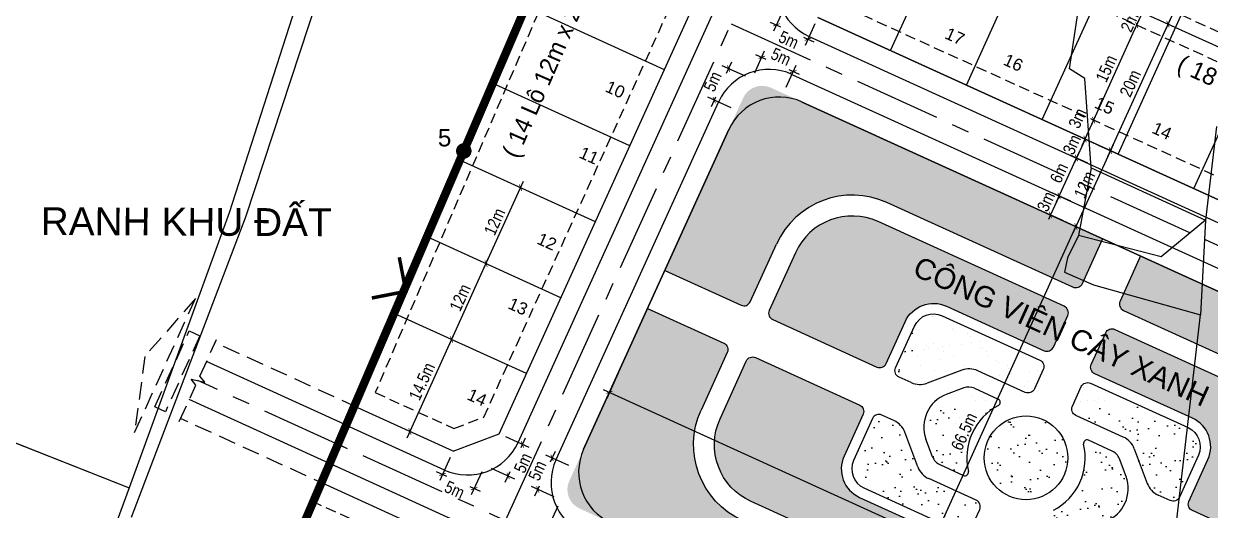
# Model space of a CAD drawing. Extents: x 597165 to 598689, y 1181586 to 1183364.
# Drawn here: x 597400.6 to 597571.5, y 1182979.2 to 1183049.2 of the extents above; entities that cross this region are included whole.
import ezdxf
from ezdxf.enums import TextEntityAlignment as Align

# ---------------------------------------------------------------- set-up
doc = ezdxf.new("R2010")
doc.units = 0
doc.header["$MEASUREMENT"] = 0
for name, pattern in [('CENTER', [2, 1.25, -0.25, 0.25, -0.25]), ('DASHED', [0.75, 0.5, -0.25]), ('LOGIOI', [4, 3, -1])]:
    doc.linetypes.add(name, pattern=pattern)
doc.layers.get('0').update_dxf_attribs({"linetype": 'CONTINUOUS'})
doc.layers.get('DEFPOINTS').update_dxf_attribs({"color": 8, "linetype": 'CONTINUOUS'})
for name, color, linetype in [('CGXD', 3, 'CONTINUOUS'), ('DIM-T', 7, 'CONTINUOUS'), ('DTEXT', 7, 'CONTINUOUS'), ('DTEXT-TENLO', 4, 'CONTINUOUS'), ('HA-CAY-XANH-KO', 3, 'CONTINUOUS'), ('MOCRANH', 7, 'CONTINUOUS'), ('NEN-HT', 8, 'CONTINUOUS'), ('NET-02', 2, 'CONTINUOUS'), ('NET-LENGOAI', 4, 'CONTINUOUS'), ('NET-LETRONG', 5, 'CONTINUOUS'), ('NET-PLO', 2, 'CONTINUOUS'), ('NET-TIM', 2, 'CENTER'), ('RANH_QUY_HOACH', 7, 'LOGIOI'), ('RANHGIAODAT', 150, 'LOGIOI'), ('TEXT-SOLO', 7, 'CONTINUOUS')]:
    doc.layers.add(name, color=color, linetype=linetype)
doc.styles.add('AVO', font='VHELVEN.TTF')
doc.styles.add('VHEL-C-R', font='VHELVCN.TTF')
doc.styles.add('VHEL-R', font='VHELVEN.TTF')
doc.styles.add('VHELVEB', font='VHELVEB.TTF')
doc.styles.add('VTIMES-R', font='VAPTIMN.TTF')
doc.dimstyles.new('TL1000', dxfattribs={"dimscale": 0, "dimtxt": 2, "dimasz": 0.7, "dimexe": 1, "dimexo": 1, "dimgap": 0.5, "dimtad": 1, "dimdec": 1, "dimzin": 12, "dimtxsty": 'VHEL-C-R', "dimblk1": 'ARCHTICK', "dimblk2": 'ARCHTICK', "dimsah": 1, "dimcen": -0.09, "dimdle": 1, "dimclrd": 256, "dimclre": 256, "dimclrt": 256, "dimazin": 3, "dimtfac": 0.005, "dimtdec": 1, "dimtix": 1, "dimtmove": 0, "dimatfit": 3, "dimtolj": 1, "dimtzin": 0})
pattern_1 = [(37.26582263, (0, 0), (-0.11023521, 3.854130278), [0, -3.04, 0, -3.4, 0, -3.25]), (7.26582263, (0, 0), (3.562592942, 5.629778284), [0, -1.64, 0, -2.74, 0, -1.05]), (327.26582263, (-2.46, 0.01), (6.228277961, -0.014137947), [0, -1, 0, -3.6, 0, -4.7]), (317.26582263, (-2.46, 0.01), (6.019377384, 1.73076346), [0, -0.5, 0, -2.36, 0, -2.7])]

# ---------------------------------------------------------------- blocks, each defined once
blk = doc.blocks.new('_ARCHTICK')
at = {"color": 0, "linetype": 'BYBLOCK', "const_width": 0.15}
blk.add_lwpolyline([(-0.5, -0.5), (0.5, 0.5)], dxfattribs=at)
blk = doc.blocks.new('*D1053')
at = {"linetype": 'BYBLOCK'}
for p, q in [((597551.71, 1183019.11), (597557.51, 1183031.85)), ((597563.47, 1183028.05), (597556.18, 1183031.36)), ((597558.5, 1183017.12), (597551.22, 1183020.43))]:
    blk.add_line(p, q, dxfattribs=at)
at = {"layer": 'DEFPOINTS', "color": 0, "linetype": 'BYBLOCK'}
for p in [(597557.09, 1183030.94), (597564.38, 1183027.63), (597559.41, 1183016.71)]:
    blk.add_point(p, dxfattribs=at)
at = {"linetype": 'BYBLOCK', "xscale": 0.7, "yscale": 0.7, "zscale": 0.7}
for p, rotation in [((597557.09, 1183030.94), 65.55248368840645), ((597552.13, 1183020.02), 245.5524836884065)]:
    blk.add_blockref('_ARCHTICK', p, dxfattribs=dict(at, rotation=rotation))
at = {"linetype": 'BYBLOCK', "insert": (597553.36, 1183026.05), "char_height": 1.75, "attachment_point": 5, "rotation": 65.5525, "style": 'VHEL-C-R'}
blk.add_mtext('\\A1;12m', dxfattribs=at)
blk = doc.blocks.new('*D1001')
at = {"linetype": 'BYBLOCK'}
blk.add_line((597553.01, 1183031.7), (597555.08, 1183036.25), dxfattribs=at)
at = {"layer": 'DEFPOINTS', "color": 0, "linetype": 'BYBLOCK'}
for p in [(597554.67, 1183035.34), (597554.67, 1183035.34), (597553.43, 1183032.61)]:
    blk.add_point(p, dxfattribs=at)
at = {"linetype": 'BYBLOCK', "xscale": 0.7, "yscale": 0.7, "zscale": 0.7}
for p, rotation in [((597554.67, 1183035.34), 65.5524836852769), ((597553.43, 1183032.61), 245.5524836852769)]:
    blk.add_blockref('_ARCHTICK', p, dxfattribs=dict(at, rotation=rotation))
at = {"linetype": 'BYBLOCK', "insert": (597552.34, 1183035.6), "char_height": 1.75, "attachment_point": 5, "rotation": 65.5525, "style": 'VHEL-C-R'}
blk.add_mtext('\\A1;3m', dxfattribs=at)
blk = doc.blocks.new('*D1000')
at = {"linetype": 'BYBLOCK'}
blk.add_line((597554.26, 1183034.43), (597561.29, 1183049.91), dxfattribs=at)
at = {"layer": 'DEFPOINTS', "color": 0, "linetype": 'BYBLOCK'}
for p in [(597560.88, 1183049), (597560.88, 1183049), (597554.67, 1183035.34)]:
    blk.add_point(p, dxfattribs=at)
at = {"linetype": 'BYBLOCK', "xscale": 0.7, "yscale": 0.7, "zscale": 0.7}
for p, rotation in [((597560.88, 1183049), 65.55248368527688), ((597554.67, 1183035.34), 245.5524836852769)]:
    blk.add_blockref('_ARCHTICK', p, dxfattribs=dict(at, rotation=rotation))
at = {"linetype": 'BYBLOCK', "insert": (597556.5, 1183042.75), "char_height": 1.75, "attachment_point": 5, "rotation": 65.5525, "style": 'VHEL-C-R'}
blk.add_mtext('\\A1;15m', dxfattribs=at)
blk = doc.blocks.new('*D999')
at = {"linetype": 'BYBLOCK'}
blk.add_line((597560.46, 1183048.09), (597561.7, 1183050.82), dxfattribs=at)
at = {"layer": 'DEFPOINTS', "color": 0, "linetype": 'BYBLOCK'}
for p in [(597561.7, 1183050.82), (597561.7, 1183050.82), (597560.88, 1183049)]:
    blk.add_point(p, dxfattribs=at)
at = {"linetype": 'BYBLOCK', "xscale": 0.7, "yscale": 0.7, "zscale": 0.7}
for p, rotation in [((597561.7, 1183050.82), 65.55248368527688), ((597560.88, 1183049), 245.5524836852769)]:
    blk.add_blockref('_ARCHTICK', p, dxfattribs=dict(at, rotation=rotation))
at = {"linetype": 'BYBLOCK', "insert": (597559.85, 1183049.46), "char_height": 1.75, "attachment_point": 5, "rotation": 65.5525, "style": 'VHEL-C-R'}
blk.add_mtext('\\A1;2m', dxfattribs=at)
blk = doc.blocks.new('*D993')
at = {"linetype": 'BYBLOCK'}
blk.add_line((597461.8, 1183002.86), (597467.6, 1183015.61), dxfattribs=at)
at = {"layer": 'DEFPOINTS', "color": 0, "linetype": 'BYBLOCK'}
for p in [(597467.18, 1183014.7), (597467.18, 1183014.7), (597462.22, 1183003.77)]:
    blk.add_point(p, dxfattribs=at)
at = {"linetype": 'BYBLOCK', "xscale": 0.7, "yscale": 0.7, "zscale": 0.7}
for p, rotation in [((597467.18, 1183014.7), 65.55248368399018), ((597462.22, 1183003.77), 245.5524836839901)]:
    blk.add_blockref('_ARCHTICK', p, dxfattribs=dict(at, rotation=rotation))
at = {"linetype": 'BYBLOCK', "insert": (597463.45, 1183009.81), "char_height": 1.75, "attachment_point": 5, "rotation": 65.5525, "style": 'VHEL-C-R'}
blk.add_mtext('\\A1;12m', dxfattribs=at)
blk = doc.blocks.new('*D992')
at = {"linetype": 'BYBLOCK'}
blk.add_line((597466.77, 1183013.79), (597472.56, 1183026.53), dxfattribs=at)
at = {"layer": 'DEFPOINTS', "color": 0, "linetype": 'BYBLOCK'}
for p in [(597472.15, 1183025.62), (597472.15, 1183025.62), (597467.18, 1183014.7)]:
    blk.add_point(p, dxfattribs=at)
at = {"linetype": 'BYBLOCK', "xscale": 0.7, "yscale": 0.7, "zscale": 0.7}
for p, rotation in [((597472.15, 1183025.62), 65.55248368399015), ((597467.18, 1183014.7), 245.5524836839901)]:
    blk.add_blockref('_ARCHTICK', p, dxfattribs=dict(at, rotation=rotation))
at = {"linetype": 'BYBLOCK', "insert": (597468.41, 1183020.73), "char_height": 1.75, "attachment_point": 5, "rotation": 65.5525, "style": 'VHEL-C-R'}
blk.add_mtext('\\A1;12m', dxfattribs=at)
blk = doc.blocks.new('*D917')
at = {"linetype": 'BYBLOCK'}
for p, q in [((597574.06, 1183068.27), (597564.96, 1183048.24)), ((597571.98, 1183068.11), (597574.56, 1183066.94)), ((597563.71, 1183049.91), (597566.28, 1183048.74))]:
    blk.add_line(p, q, dxfattribs=at)
at = {"layer": 'DEFPOINTS', "color": 0, "linetype": 'BYBLOCK'}
for p in [(597571.07, 1183068.53), (597562.8, 1183050.32), (597565.37, 1183049.15)]:
    blk.add_point(p, dxfattribs=at)
at = {"linetype": 'BYBLOCK', "xscale": 0.7, "yscale": 0.7, "zscale": 0.7}
for p, rotation in [((597573.65, 1183067.36), 65.55248368674988), ((597565.37, 1183049.15), 245.5524836867499)]:
    blk.add_blockref('_ARCHTICK', p, dxfattribs=dict(at, rotation=rotation))
at = {"linetype": 'BYBLOCK', "insert": (597568.24, 1183058.83), "char_height": 1.75, "attachment_point": 5, "rotation": 65.5525, "style": 'VHEL-C-R'}
blk.add_mtext('\\A1;20m', dxfattribs=at)
blk = doc.blocks.new('*D916')
at = {"linetype": 'BYBLOCK'}
for p, q in [((597565.79, 1183050.06), (597556.68, 1183030.03)), ((597563.71, 1183049.91), (597566.28, 1183048.74)), ((597555.43, 1183031.7), (597558, 1183030.53))]:
    blk.add_line(p, q, dxfattribs=at)
at = {"layer": 'DEFPOINTS', "color": 0, "linetype": 'BYBLOCK'}
for p in [(597562.8, 1183050.32), (597554.52, 1183032.11), (597557.09, 1183030.94)]:
    blk.add_point(p, dxfattribs=at)
at = {"linetype": 'BYBLOCK', "xscale": 0.7, "yscale": 0.7, "zscale": 0.7}
for p, rotation in [((597565.37, 1183049.15), 65.55248368674988), ((597557.09, 1183030.94), 245.5524836867499)]:
    blk.add_blockref('_ARCHTICK', p, dxfattribs=dict(at, rotation=rotation))
at = {"linetype": 'BYBLOCK', "insert": (597559.96, 1183040.62), "char_height": 1.75, "attachment_point": 5, "rotation": 65.5525, "style": 'VHEL-C-R'}
blk.add_mtext('\\A1;20m', dxfattribs=at)
blk = doc.blocks.new('*D915')
at = {"linetype": 'BYBLOCK'}
for p, q in [((597555.09, 1183031.85), (597552.52, 1183033.02)), ((597553.43, 1183032.61), (597553.72, 1183033.25)), ((597553.43, 1183032.61), (597552.19, 1183029.88)), ((597553.85, 1183029.12), (597551.28, 1183030.29)), ((597552.19, 1183029.88), (597551.9, 1183029.24))]:
    blk.add_line(p, q, dxfattribs=at)
at = {"layer": 'DEFPOINTS', "color": 0, "linetype": 'BYBLOCK'}
for p in [(597556, 1183031.44), (597552.19, 1183029.88), (597554.76, 1183028.71)]:
    blk.add_point(p, dxfattribs=at)
at = {"linetype": 'BYBLOCK', "xscale": 0.7, "yscale": 0.7, "zscale": 0.7}
for p, rotation in [((597553.43, 1183032.61), 245.5524836865183), ((597552.19, 1183029.88), 65.55248368651831)]:
    blk.add_blockref('_ARCHTICK', p, dxfattribs=dict(at, rotation=rotation))
at = {"linetype": 'BYBLOCK', "insert": (597551.54, 1183031.82), "char_height": 1.75, "attachment_point": 5, "rotation": 65.5525, "style": 'VHEL-C-R'}
blk.add_mtext('\\A1;3m', dxfattribs=at)
blk = doc.blocks.new('*D914')
at = {"linetype": 'BYBLOCK'}
for p, q in [((597552.6, 1183030.79), (597549.29, 1183023.51)), ((597553.85, 1183029.12), (597551.28, 1183030.29)), ((597551.37, 1183023.66), (597548.79, 1183024.83))]:
    blk.add_line(p, q, dxfattribs=at)
at = {"layer": 'DEFPOINTS', "color": 0, "linetype": 'BYBLOCK'}
for p in [(597554.76, 1183028.71), (597549.7, 1183024.42), (597552.28, 1183023.25)]:
    blk.add_point(p, dxfattribs=at)
at = {"linetype": 'BYBLOCK', "xscale": 0.7, "yscale": 0.7, "zscale": 0.7}
for p, rotation in [((597552.19, 1183029.88), 65.5524836865183), ((597549.7, 1183024.42), 245.5524836865183)]:
    blk.add_blockref('_ARCHTICK', p, dxfattribs=dict(at, rotation=rotation))
at = {"linetype": 'BYBLOCK', "insert": (597549.68, 1183027.73), "char_height": 1.75, "attachment_point": 5, "rotation": 65.5525, "style": 'VHEL-C-R'}
blk.add_mtext('\\A1;6m', dxfattribs=at)
blk = doc.blocks.new('*D913')
at = {"linetype": 'BYBLOCK'}
for p, q in [((597551.37, 1183023.66), (597548.79, 1183024.83)), ((597549.7, 1183024.42), (597549.99, 1183025.05)), ((597549.7, 1183024.42), (597548.46, 1183021.69)), ((597550.12, 1183020.93), (597547.55, 1183022.1)), ((597548.46, 1183021.69), (597548.17, 1183021.05))]:
    blk.add_line(p, q, dxfattribs=at)
at = {"layer": 'DEFPOINTS', "color": 0, "linetype": 'BYBLOCK'}
for p in [(597552.28, 1183023.25), (597548.46, 1183021.69), (597551.04, 1183020.52)]:
    blk.add_point(p, dxfattribs=at)
at = {"linetype": 'BYBLOCK', "xscale": 0.7, "yscale": 0.7, "zscale": 0.7}
for p, rotation in [((597549.7, 1183024.42), 245.5524836865183), ((597548.46, 1183021.69), 65.55248368651831)]:
    blk.add_blockref('_ARCHTICK', p, dxfattribs=dict(at, rotation=rotation))
at = {"linetype": 'BYBLOCK', "insert": (597547.81, 1183023.63), "char_height": 1.75, "attachment_point": 5, "rotation": 65.5525, "style": 'VHEL-C-R'}
blk.add_mtext('\\A1;3m', dxfattribs=at)
blk = doc.blocks.new('*D814')
at = {"linetype": 'BYBLOCK'}
blk.add_line((597455.8, 1182989.66), (597462.63, 1183004.68), dxfattribs=at)
at = {"layer": 'DEFPOINTS', "color": 0, "linetype": 'BYBLOCK'}
for p in [(597462.22, 1183003.77), (597462.22, 1183003.77), (597456.21, 1182990.57)]:
    blk.add_point(p, dxfattribs=at)
at = {"linetype": 'BYBLOCK', "xscale": 0.7, "yscale": 0.7, "zscale": 0.7}
for p, rotation in [((597462.22, 1183003.77), 65.55248368348266), ((597456.21, 1182990.57), 245.5524836834826)]:
    blk.add_blockref('_ARCHTICK', p, dxfattribs=dict(at, rotation=rotation))
at = {"linetype": 'BYBLOCK', "insert": (597457.95, 1182997.75), "char_height": 1.75, "attachment_point": 5, "rotation": 65.5525, "style": 'VHEL-C-R'}
blk.add_mtext('\\A1;14.5m', dxfattribs=at)
blk = doc.blocks.new('*D813')
at = {"linetype": 'BYBLOCK'}
for p, q in [((597549.4, 1183021.26), (597553.04, 1183019.61)), ((597524.19, 1182958.57), (597552.13, 1183020.02)), ((597521.88, 1182960.72), (597525.52, 1182959.07))]:
    blk.add_line(p, q, dxfattribs=at)
at = {"layer": 'DEFPOINTS', "color": 0, "linetype": 'BYBLOCK'}
for p in [(597548.49, 1183021.68), (597552.13, 1183020.02), (597520.96, 1182961.14)]:
    blk.add_point(p, dxfattribs=at)
at = {"linetype": 'BYBLOCK', "xscale": 0.7, "yscale": 0.7, "zscale": 0.7}
for p, rotation in [((597552.13, 1183020.02), 65.55248368496433), ((597524.61, 1182959.48), 245.5524836849643)]:
    blk.add_blockref('_ARCHTICK', p, dxfattribs=dict(at, rotation=rotation))
at = {"linetype": 'BYBLOCK', "insert": (597536.01, 1182990.55), "char_height": 1.75, "attachment_point": 5, "rotation": 65.5525, "style": 'VHEL-C-R'}
blk.add_mtext('\\A1;66.5m', dxfattribs=at)
blk = doc.blocks.new('*D659')
at = {"linetype": 'BYBLOCK'}
for p, q in [((597486.2, 1182998.93), (597484.55, 1182995.29)), ((597484.05, 1182996.61), (597592.38, 1182947.37)), ((597592.71, 1182950.51), (597591.06, 1182946.87))]:
    blk.add_line(p, q, dxfattribs=at)
at = {"layer": 'DEFPOINTS', "color": 0, "linetype": 'BYBLOCK'}
for p in [(597486.62, 1182999.84), (597593.13, 1182951.42), (597591.47, 1182947.78)]:
    blk.add_point(p, dxfattribs=at)
at = {"linetype": 'BYBLOCK', "xscale": 0.7, "yscale": 0.7, "zscale": 0.7}
for p, rotation in [((597484.96, 1182996.2), 155.552483684731), ((597591.47, 1182947.78), 335.552483684731)]:
    blk.add_blockref('_ARCHTICK', p, dxfattribs=dict(at, rotation=rotation))
at = {"linetype": 'BYBLOCK', "insert": (597538.79, 1182973.24), "char_height": 1.75, "attachment_point": 5, "rotation": 335.5525, "style": 'VHEL-C-R'}
blk.add_mtext('\\A1;117m', dxfattribs=at)
blk = doc.blocks.new('*D632')
at = {"linetype": 'BYBLOCK'}
for p, q in [((597510, 1183051.25), (597508.58, 1183048.12)), ((597508.08, 1183049.44), (597509.57, 1183048.77)), ((597514.54, 1183049.19), (597513.12, 1183046.06)), ((597514.44, 1183046.55), (597512.96, 1183047.23))]:
    blk.add_line(p, q, dxfattribs=at)
at = {"layer": 'DEFPOINTS', "color": 0, "linetype": 'BYBLOCK'}
for p in [(597510.42, 1183052.16), (597514.96, 1183050.1), (597513.53, 1183046.97)]:
    blk.add_point(p, dxfattribs=at)
at = {"linetype": 'BYBLOCK', "xscale": 0.7, "yscale": 0.7, "zscale": 0.7}
for p, rotation in [((597508.99, 1183049.03), 155.5524836830382), ((597513.53, 1183046.97), 335.5524836830382)]:
    blk.add_blockref('_ARCHTICK', p, dxfattribs=dict(at, rotation=rotation))
at = {"linetype": 'BYBLOCK', "insert": (597510.76, 1183046.89), "char_height": 1.75, "attachment_point": 5, "rotation": 335.5525, "style": 'VHEL-C-R'}
blk.add_mtext('\\A1;5m', dxfattribs=at)
blk = doc.blocks.new('*D627')
at = {"linetype": 'BYBLOCK'}
for p, q in [((597502.52, 1183043.66), (597501.78, 1183042.04)), ((597504.52, 1183041.65), (597501.19, 1183043.16)), ((597502.46, 1183037.11), (597499.13, 1183038.62)), ((597499.63, 1183037.3), (597500.25, 1183038.66))]:
    blk.add_line(p, q, dxfattribs=at)
at = {"layer": 'DEFPOINTS', "color": 0, "linetype": 'BYBLOCK'}
for p in [(597502.1, 1183042.75), (597505.43, 1183041.23), (597503.37, 1183036.69)]:
    blk.add_point(p, dxfattribs=at)
at = {"linetype": 'BYBLOCK', "xscale": 0.7, "yscale": 0.7, "zscale": 0.7}
for p, rotation in [((597502.1, 1183042.75), 65.55248368371718), ((597500.04, 1183038.21), 245.5524836837172)]:
    blk.add_blockref('_ARCHTICK', p, dxfattribs=dict(at, rotation=rotation))
at = {"linetype": 'BYBLOCK', "insert": (597499.81, 1183040.89), "char_height": 1.75, "attachment_point": 5, "rotation": 65.5525, "style": 'VHEL-C-R'}
blk.add_mtext('\\A1;5m', dxfattribs=at)
blk = doc.blocks.new('*D626')
at = {"linetype": 'BYBLOCK'}
for p, q in [((597505.87, 1183042.15), (597507.29, 1183045.28)), ((597505.97, 1183044.79), (597507.45, 1183044.11)), ((597510.41, 1183040.09), (597511.83, 1183043.22)), ((597512.33, 1183041.9), (597510.84, 1183042.57))]:
    blk.add_line(p, q, dxfattribs=at)
at = {"layer": 'DEFPOINTS', "color": 0, "linetype": 'BYBLOCK'}
for p in [(597511.42, 1183042.31), (597505.45, 1183041.24), (597509.99, 1183039.18)]:
    blk.add_point(p, dxfattribs=at)
at = {"linetype": 'BYBLOCK', "xscale": 0.7, "yscale": 0.7, "zscale": 0.7}
for p, rotation in [((597506.88, 1183044.37), 155.5524836830382), ((597511.42, 1183042.31), 335.5524836830382)]:
    blk.add_blockref('_ARCHTICK', p, dxfattribs=dict(at, rotation=rotation))
at = {"linetype": 'BYBLOCK', "insert": (597509.65, 1183044.45), "char_height": 1.75, "attachment_point": 5, "rotation": 335.5525, "style": 'VHEL-C-R'}
blk.add_mtext('\\A1;5m', dxfattribs=at)
blk = doc.blocks.new('*D623')
at = {"linetype": 'BYBLOCK'}
for p, q in [((597479.08, 1182985.67), (597475.78, 1182987.17)), ((597477.11, 1182987.67), (597476.41, 1182986.13)), ((597477.01, 1182981.14), (597473.72, 1182982.63)), ((597474.22, 1182981.31), (597474.86, 1182982.74))]:
    blk.add_line(p, q, dxfattribs=at)
at = {"layer": 'DEFPOINTS', "color": 0, "linetype": 'BYBLOCK'}
for p in [(597479.99, 1182985.26), (597474.63, 1182982.22), (597477.92, 1182980.72)]:
    blk.add_point(p, dxfattribs=at)
at = {"linetype": 'BYBLOCK', "xscale": 0.7, "yscale": 0.7, "zscale": 0.7}
for p, rotation in [((597476.69, 1182986.76), 65.55248368371718), ((597474.63, 1182982.22), 245.5524836837172)]:
    blk.add_blockref('_ARCHTICK', p, dxfattribs=dict(at, rotation=rotation))
at = {"linetype": 'BYBLOCK', "insert": (597474.57, 1182984.92), "char_height": 1.75, "attachment_point": 5, "rotation": 65.5525, "style": 'VHEL-C-R'}
blk.add_mtext('\\A1;5m', dxfattribs=at)
blk = doc.blocks.new('*D622')
at = {"linetype": 'BYBLOCK'}
for p, q in [((597477.52, 1182979.79), (597476, 1182976.46)), ((597475.51, 1182977.78), (597476.99, 1182977.11)), ((597482.06, 1182977.73), (597480.54, 1182974.4)), ((597481.87, 1182974.89), (597480.38, 1182975.57))]:
    blk.add_line(p, q, dxfattribs=at)
at = {"layer": 'DEFPOINTS', "color": 0, "linetype": 'BYBLOCK'}
for p in [(597477.93, 1182980.7), (597482.47, 1182978.64), (597480.96, 1182975.31)]:
    blk.add_point(p, dxfattribs=at)
at = {"linetype": 'BYBLOCK', "xscale": 0.7, "yscale": 0.7, "zscale": 0.7}
for p, rotation in [((597476.42, 1182977.37), 155.552483686581), ((597480.96, 1182975.31), 335.552483686581)]:
    blk.add_blockref('_ARCHTICK', p, dxfattribs=dict(at, rotation=rotation))
at = {"linetype": 'BYBLOCK', "insert": (597478.15, 1182975.16), "char_height": 1.75, "attachment_point": 5, "rotation": 335.5525, "style": 'VHEL-C-R'}
blk.add_mtext('\\A1;5m', dxfattribs=at)
blk = doc.blocks.new('*D619')
at = {"linetype": 'BYBLOCK'}
for p, q in [((597469.97, 1182989.81), (597473.33, 1182988.29)), ((597472.83, 1182989.61), (597472.2, 1182988.21)), ((597467.91, 1182985.27), (597471.27, 1182983.75)), ((597469.94, 1182983.25), (597470.65, 1182984.82))]:
    blk.add_line(p, q, dxfattribs=at)
at = {"layer": 'DEFPOINTS', "color": 0, "linetype": 'BYBLOCK'}
for p in [(597469.06, 1182990.23), (597467, 1182985.69), (597470.36, 1182984.16)]:
    blk.add_point(p, dxfattribs=at)
at = {"linetype": 'BYBLOCK', "xscale": 0.7, "yscale": 0.7, "zscale": 0.7}
for p, rotation in [((597472.42, 1182988.7), 65.55248368615348), ((597470.36, 1182984.16), 245.5524836861535)]:
    blk.add_blockref('_ARCHTICK', p, dxfattribs=dict(at, rotation=rotation))
at = {"linetype": 'BYBLOCK', "insert": (597472.49, 1182986.03), "char_height": 1.75, "attachment_point": 5, "rotation": 65.5525, "style": 'VHEL-C-R'}
blk.add_mtext('\\A1;5m', dxfattribs=at)
blk = doc.blocks.new('*D618')
at = {"linetype": 'BYBLOCK'}
for p, q in [((597462.03, 1182986.83), (597460.51, 1182983.48)), ((597460.01, 1182984.81), (597461.49, 1182984.13)), ((597466.57, 1182984.77), (597465.05, 1182981.42)), ((597466.37, 1182981.92), (597464.89, 1182982.59))]:
    blk.add_line(p, q, dxfattribs=at)
at = {"layer": 'DEFPOINTS', "color": 0, "linetype": 'BYBLOCK'}
for p in [(597462.44, 1182987.74), (597466.98, 1182985.68), (597460.92, 1182984.39)]:
    blk.add_point(p, dxfattribs=at)
at = {"linetype": 'BYBLOCK', "xscale": 0.7, "yscale": 0.7, "zscale": 0.7}
for p, rotation in [((597460.92, 1182984.39), 155.5524836830382), ((597465.46, 1182982.33), 335.5524836830382)]:
    blk.add_blockref('_ARCHTICK', p, dxfattribs=dict(at, rotation=rotation))
at = {"linetype": 'BYBLOCK', "insert": (597462.65, 1182982.17), "char_height": 1.75, "attachment_point": 5, "rotation": 335.5525, "style": 'VHEL-C-R'}
blk.add_mtext('\\A1;5m', dxfattribs=at)

msp = doc.modelspace()

# ---------------------------------------------------------------- hatches: boundary and pattern name
at = {"layer": 'HA-CAY-XANH-KO'}
h = msp.add_hatch(dxfattribs=at)
h.set_pattern_fill('AR-SAND', color=256, scale=2, angle=359.765823, style=0)
h.set_pattern_definition(pattern_1)
h.paths.add_polyline_path([(597524.8883, 1183023.4689), (597551.6873, 1183011.2856, 0.41421356), (597553.0115, 1183011.782), (597555.9638, 1183018.276), (597508.1709, 1183040.0036, 0.41421356), (597504.1983, 1183038.5141), (597492.9206, 1183013.7073), (597503.9008, 1183008.7156, 0.41421356), (597505.225, 1183009.212), (597508.9979, 1183017.5112, -0.41421356)], flags=17)
h.paths.add_polyline_path([(597498.1412, 1182993.6302), (597501.9141, 1183001.9293, 0.41421356), (597501.4176, 1183003.2535), (597490.4375, 1183008.2453), (597479.1598, 1182983.4385, 0.41421356), (597480.6493, 1182979.4659), (597528.4422, 1182957.7383), (597531.3944, 1182964.2322, 0.41421356), (597530.8979, 1182965.5564), (597504.0989, 1182977.7398, -0.41421356)], flags=17)
h.paths.add_polyline_path([(597500.8722, 1182992.3886, 0.41421356), (597505.3405, 1182980.4708), (597532.1395, 1182968.2874, 0.41421356), (597533.4637, 1182968.7839), (597535.5374, 1182973.3453, 0.41421356), (597535.0409, 1182974.6695), (597520.977, 1182981.0633, -0.41421356), (597518.7428, 1182987.0222), (597521.4767, 1182993.0358, 0.41421356), (597520.9802, 1182994.36), (597505.9693, 1183001.1842, 0.41421356), (597504.6451, 1183000.6877)], flags=17)
h.paths.add_polyline_path([(597523.4634, 1182999.822, 0.41421356), (597524.7876, 1183000.3185), (597527.5215, 1183006.332, -0.41421356), (597533.4804, 1183008.5662), (597547.5443, 1183002.1724, 0.41421356), (597548.8685, 1183002.6689), (597550.9422, 1183007.2303, 0.41421356), (597550.4458, 1183008.5545), (597523.6468, 1183020.7379, 0.41421356), (597511.729, 1183016.2696), (597507.956, 1183007.9705, 0.41421356), (597508.4525, 1183006.6463)], flags=17)
h.paths.add_polyline_path([(597561.4259, 1183015.7928), (597558.4736, 1183009.2989, 0.41421356), (597558.9701, 1183007.9747), (597585.7691, 1182995.7913, -0.41421356), (597591.7269, 1182979.9009), (597587.9539, 1182971.6018, 0.41421356), (597588.4504, 1182970.2776), (597599.4305, 1182965.2858), (597610.7082, 1182990.0926, 0.41421356), (597609.2187, 1182994.0652)], flags=17)
h.paths.add_polyline_path([(597584.5275, 1182993.0603), (597557.7285, 1183005.2437, 0.41421356), (597556.4043, 1183004.7472), (597554.3306, 1183000.1858, 0.41421356), (597554.8271, 1182998.8616), (597568.891, 1182992.4678, -0.41421356), (597571.1252, 1182986.5089), (597568.3913, 1182980.4953, 0.41421356), (597568.8878, 1182979.1711), (597583.8987, 1182972.3469, 0.41421356), (597585.2229, 1182972.8434), (597588.9958, 1182981.1425, 0.41421356)], flags=17)
h.paths.add_polyline_path([(597581.912, 1182965.5606, 0.41421356), (597581.4155, 1182966.8848), (597566.4046, 1182973.7091, 0.41421356), (597565.0804, 1182973.2126), (597562.3466, 1182967.199, -0.41421356), (597556.3877, 1182964.9649), (597542.3237, 1182971.3586, 0.41421356), (597540.9995, 1182970.8622), (597538.9258, 1182966.3008, 0.41421356), (597539.4222, 1182964.9766), (597566.2213, 1182952.7932, 0.41421356), (597578.1391, 1182957.2615)], flags=17)
h.paths.add_polyline_path([(597564.9797, 1182950.0622), (597538.1807, 1182962.2455, 0.41421356), (597536.8565, 1182961.7491), (597533.9042, 1182955.2551), (597581.6971, 1182933.5275, 0.41421356), (597585.6697, 1182935.017), (597596.9474, 1182959.8237), (597585.9672, 1182964.8155, 0.41421356), (597584.643, 1182964.3191), (597580.8701, 1182956.0199, -0.41421356)])
h = msp.add_hatch(dxfattribs=at)
h.set_pattern_fill('AR-SAND', color=256, scale=2, angle=359.765823, style=0)
h.set_pattern_definition(pattern_1)
h.paths.add_polyline_path([(597526.1531, 1182999.6977, 0.41421356), (597526.6496, 1182998.3735), (597528.3991, 1182997.5781, 0.10707887), (597529.6407, 1182997.3091, 0.0899183), (597530.6939, 1182997.5001), (597535.6819, 1182999.3702, -0.19891237), (597537.9766, 1182999.2922), (597544.8204, 1182996.1808, 0.41421356), (597546.1446, 1182996.6773), (597547.42, 1182999.4827, 0.41421356), (597546.9235, 1183000.8069), (597532.8596, 1183007.2007, 0.41421356), (597528.887, 1183005.7113)])
h.paths.add_polyline_path([(597560.5144, 1182988.0808), (597562.3846, 1182983.0928, 0.19891237), (597563.952, 1182981.415), (597565.7016, 1182980.6196, 0.41421356), (597567.0258, 1182981.1161), (597569.7597, 1182987.1297, 0.41421356), (597568.2703, 1182991.1023), (597554.2063, 1182997.4961, 0.41421356), (597552.8821, 1182996.9996), (597551.6067, 1182994.1942, 0.41421356), (597552.1032, 1182992.87), (597558.947, 1182989.7586, -0.19891237)])
h.paths.add_polyline_path([(597563.7149, 1182973.8334, 0.41421356), (597563.2184, 1182975.1576), (597561.4689, 1182975.953, 0.10707903), (597560.2273, 1182976.222, 0.08991814), (597559.1741, 1182976.031), (597554.1862, 1182974.1609, -0.19891237), (597551.8914, 1182974.2389), (597545.0476, 1182977.3502, 0.41421356), (597543.7234, 1182976.8538), (597542.448, 1182974.0484, 0.41421356), (597542.9445, 1182972.7242), (597557.0084, 1182966.3304, 0.41421356), (597560.981, 1182967.8198)])
h.paths.add_polyline_path([(597535.6617, 1182976.035, 0.41421356), (597536.9859, 1182976.5315), (597538.2613, 1182979.3369, 0.41421356), (597537.7648, 1182980.6611), (597530.921, 1182983.7725, -0.19891237), (597529.3536, 1182985.4503), (597527.4834, 1182990.4382, 0.19891237), (597525.916, 1182992.1161), (597524.1664, 1182992.9115, 0.41421356), (597522.8422, 1182992.415), (597520.1083, 1182986.4014, 0.41421356), (597521.5978, 1182982.4288)])
h.paths.add_polyline_path([(597550.9581, 1182986.7655, 1), (597538.9099, 1182986.7655, 1)])
h = msp.add_hatch(dxfattribs=at)
h.set_pattern_fill('AR-SAND', color=256, scale=2, angle=359.765823, style=0)
h.set_pattern_definition(pattern_1)
h.paths.add_polyline_path([(597540.9575, 1182994.3053), (597540.9312, 1182995.2028), (597537.5076, 1182996.7592), (597535.303, 1182996.5582), (597533.3736, 1182995.834), (597531.7153, 1182994.7573), (597530.4108, 1182992.576), (597530.5123, 1182989.4817), (597531.3009, 1182987.3775), (597532.0587, 1182986.0837), (597532.5213, 1182985.7912), (597535.9449, 1182984.2347), (597536.6384, 1182984.8049), (597536.4213, 1182986.3245), (597536.5792, 1182988.4559), (597537.3131, 1182990.5844), (597538.6988, 1182992.5778), (597540.0486, 1182993.7508)])
h = msp.add_hatch(dxfattribs=at)
h.set_pattern_fill('AR-SAND', color=256, scale=2, angle=359.765823, style=0)
h.set_pattern_definition(pattern_1)
h.paths.add_polyline_path([(597553.2296, 1182988.7262), (597553.9231, 1182989.2964), (597557.3467, 1182987.7399), (597558.6447, 1182985.9467), (597559.3674, 1182984.0167), (597559.6464, 1182982.0592), (597558.8603, 1182979.6422), (597556.4621, 1182977.6844), (597554.3581, 1182976.8953), (597552.885, 1182976.6157), (597552.3604, 1182976.7719), (597548.9368, 1182978.3283), (597548.9105, 1182979.2258), (597550.1983, 1182980.0612), (597551.7005, 1182981.5814), (597552.8218, 1182983.5338), (597553.4129, 1182985.8885), (597553.4093, 1182987.6768)])

# ---------------------------------------------------------------- linework, layer by layer
at = {"layer": 'CGXD', "linetype": 'DASHED', "ltscale": 3}
for points in [[(597532.2426, 1183136.4456), (597530.6327, 1183140.7395), (597516.611, 1183147.114), (597495.9975, 1183100.3412), (597451.2167, 1182996.142), (597462.5528, 1182990.9884), (597466.8467, 1182992.5983)], [(597531.4019, 1183083.2683), (597527.108, 1183081.6584), (597522.2421, 1183070.9552), (597623.29, 1183025.0168), (597628.1559, 1183035.72), (597626.546, 1183040.0139)], [(597520.5867, 1183067.3138), (597515.7208, 1183056.6106), (597517.3307, 1183052.3167), (597612.4747, 1183009.0623), (597616.7686, 1183010.6722), (597621.6345, 1183021.3754)], [(597442.2869, 1182980.4289), (597436.8368, 1182966.4293), (597601.1432, 1182891.7322), (597607.3511, 1182905.3873)]]:
    msp.add_lwpolyline(points, close=True, dxfattribs=at)
at = {"layer": 'DTEXT'}
for points in [[(597402.2626, 1183017.4473, 0, 0, 0), (597445.7543, 1183017.3711, 0, 0, 0), (597455.6371, 1183010.703, 0.5, 0.5, 0), (597450.7288, 1183009.7497, 0, 0, 0)], [(597445.7543, 1183017.3711, 0, 0, 0), (597455.6371, 1183010.703, 0.5, 0.5, 0), (597454.6838, 1183015.6113, 0, 0, 0)]]:
    msp.add_lwpolyline(points, format="xyseb", dxfattribs=at)
at = {"layer": 'MOCRANH'}
msp.add_lwpolyline([(598297.3967, 1182239.54), (598213.8261, 1182511.342), (598335.1729, 1182835.3919), (598344.6661, 1182860.743), (597547.8605, 1183222.9796), (597536.9709, 1183198.2708), (597494.1637, 1183101.1393), (597439.7212, 1182974.4588), (597407.6696, 1182885.2338), (597394.7271, 1182848.3776), (597374.3757, 1182758.7003), (597340.8217, 1182551.4599), (597340.2111, 1182461.6352), (597341.3721, 1182437.3595)], dxfattribs=at)
msp.add_lwpolyline([(598297.3967, 1182239.54), (598213.8261, 1182511.342), (598335.1729, 1182835.3919), (598344.6661, 1182860.743), (597547.8605, 1183222.9796), (597536.9709, 1183198.2708), (597494.1637, 1183101.1393), (597439.7212, 1182974.4588), (597407.6696, 1182885.2338), (597394.7271, 1182848.3776), (597374.3757, 1182758.7003), (597340.8217, 1182551.4599), (597340.2111, 1182461.6352), (597341.3721, 1182437.3595)], dxfattribs=at)
for points, const_width in [([(597463.4169, 1183030.8951, 1), (597464.5339, 1183030.8951, 1)], 1.1169), ([(597463.6962, 1183030.8951, 1), (597464.2546, 1183030.8951, 1)], 0.5585)]:
    msp.add_lwpolyline(points, format="xyb", close=True, dxfattribs=dict(at, const_width=const_width))
at = {"layer": 'NEN-HT', "linetype": 'CONTINUOUS'}
for p, q in [((597551.22, 1183042.73), (597553.75, 1183060.14)), ((597441.01, 1183055.53), (597430.2, 1183022.01)), ((597443.02, 1183053.19), (597432.54, 1183021.36)), ((597553.41, 1183041.32), (597551.22, 1183042.73)), ((597554.3, 1183028.48), (597553.41, 1183041.32)), ((597572.36, 1183034.44), (597570.78, 1183020.94)), ((597554.3, 1183028.48), (597552.5, 1183018.72)), ((597554.3, 1183028.48), (597570.78, 1183020.94)), ((597430.2, 1183022.01), (597415.77, 1182982.46)), ((597432.54, 1183021.36), (597416.06, 1182978.2)), ((597570.78, 1183020.94), (597564.4, 1183015.69)), ((597570.78, 1183020.94), (597570.08, 1183007.35)), ((597552.5, 1183018.72), (597550.9, 1183015.53)), ((597564.4, 1183015.69), (597552.5, 1183018.72)), ((597550.9, 1183015.53), (597550.46, 1183013.48)), ((597550.46, 1183013.48), (597554.64, 1183011.66)), ((597554.64, 1183011.66), (597570.08, 1183007.35)), ((597563.42, 1182950.39), (597570.08, 1183007.35)), ((597393.42, 1182991.25), (597415.77, 1182982.46)), ((597415.77, 1182982.46), (597405.23, 1182953.53))]:
    msp.add_line(p, q, dxfattribs=at)
msp.add_lwpolyline([(597370.39, 1182994.42), (597393.42, 1182991.25), (597415.77, 1182982.46)], dxfattribs=at)
at = {"layer": 'NET-02'}
for p, q in [((597535.6819, 1182999.3702), (597530.6939, 1182997.5001)), ((597535.9777, 1182996.8112), (597533.458, 1182995.8665)), ((597537.5076, 1182996.7592), (597540.9312, 1182995.2028)), ((597529.3536, 1182985.4503), (597527.4834, 1182990.4382)), ((597531.4763, 1182986.9097), (597530.5316, 1182989.4294)), ((597560.5144, 1182988.0808), (597562.3846, 1182983.0928)), ((597532.5213, 1182985.7912), (597535.9449, 1182984.2347))]:
    msp.add_line(p, q, dxfattribs=at)
for points in [[(597555.9638, 1183018.276), (597553.0115, 1183011.782, -0.41421356), (597551.6873, 1183011.2856), (597524.8883, 1183023.4689, 0.41421356), (597508.9979, 1183017.5112)], [(597492.9206, 1183013.7073), (597503.9008, 1183008.7156, 0.41421356), (597505.225, 1183009.212), (597508.9979, 1183017.5112)], [(597561.4259, 1183015.7928), (597558.4736, 1183009.2989, 0.41421356), (597558.9701, 1183007.9747), (597585.7691, 1182995.7913, -0.41421356), (597591.7269, 1182979.9009)], [(597490.4375, 1183008.2453), (597501.4176, 1183003.2535, -0.41421356), (597501.9141, 1183001.9293), (597498.1412, 1182993.6302)], [(597528.3991, 1182997.5781), (597526.6496, 1182998.3735, -0.41421356), (597526.1531, 1182999.6977), (597528.887, 1183005.7113, -0.41421356), (597532.8596, 1183007.2007), (597546.9235, 1183000.8069, -0.41421356), (597547.42, 1182999.4827), (597546.1446, 1182996.6773, -0.41421356), (597544.8204, 1182996.1808), (597537.9766, 1182999.2922)], [(597558.947, 1182989.7586), (597552.1032, 1182992.87, -0.41421356), (597551.6067, 1182994.1942), (597552.8821, 1182996.9996, -0.41421356), (597554.2063, 1182997.4961), (597568.2703, 1182991.1023, -0.41421356), (597569.7597, 1182987.1297), (597567.0258, 1182981.1161, -0.41421356), (597565.7016, 1182980.6196), (597563.952, 1182981.415)], [(597528.4422, 1182957.7383), (597531.3944, 1182964.2322, 0.41421356), (597530.8979, 1182965.5564), (597504.0989, 1182977.7398, -0.41421356), (597498.1412, 1182993.6302)], [(597525.916, 1182992.1161), (597524.1664, 1182992.9115, 0.41421356), (597522.8422, 1182992.415), (597520.1083, 1182986.4014, 0.41421356), (597521.5978, 1182982.4288), (597535.6617, 1182976.035, 0.41421356), (597536.9859, 1182976.5315), (597538.2613, 1182979.3369, 0.41421356), (597537.7648, 1182980.6611), (597530.921, 1182983.7725)], [(597552.3604, 1182976.7719, 0.19891237), (597553.8903, 1182976.7199), (597556.41, 1182977.6646, 0.41421356), (597559.3364, 1182984.1017), (597558.3917, 1182986.6214, 0.19891237), (597557.3467, 1182987.7399), (597553.9231, 1182989.2964, 0.62332443), (597553.2296, 1182988.7262)], [(597552.6939, 1182983.2378, 0.16619983), (597553.2296, 1182988.7262, 0.16619983)]]:
    msp.add_lwpolyline(points, format="xyb", dxfattribs=at)
for points in [[(597511.729, 1183016.2696), (597507.956, 1183007.9705, 0.41421356), (597508.4525, 1183006.6463), (597523.4634, 1182999.822, 0.41421356), (597524.7876, 1183000.3185), (597527.5215, 1183006.332, -0.41421356), (597533.4804, 1183008.5662), (597547.5443, 1183002.1724, 0.41421356), (597548.8685, 1183002.6689), (597550.9422, 1183007.2303, 0.41421356), (597550.4458, 1183008.5545), (597523.6468, 1183020.7379, 0.41421356)], [(597588.9958, 1182981.1425), (597585.2229, 1182972.8434, -0.41421356), (597583.8987, 1182972.3469), (597568.8878, 1182979.1711, -0.41421356), (597568.3913, 1182980.4953), (597571.1252, 1182986.5089, 0.41421356), (597568.891, 1182992.4678), (597554.8271, 1182998.8616, -0.41421356), (597554.3306, 1183000.1858), (597556.4043, 1183004.7472, -0.41421356), (597557.7285, 1183005.2437), (597584.5275, 1182993.0603, -0.41421356)], [(597500.8722, 1182992.3886), (597504.6451, 1183000.6877, -0.41421356), (597505.9693, 1183001.1842), (597520.9802, 1182994.36, -0.41421356), (597521.4767, 1182993.0358), (597518.7428, 1182987.0222, 0.41421356), (597520.977, 1182981.0633), (597535.0409, 1182974.6695, -0.41421356), (597535.5374, 1182973.3453), (597533.4637, 1182968.7839, -0.41421356), (597532.1395, 1182968.2874), (597505.3405, 1182980.4708, -0.41421356)]]:
    msp.add_lwpolyline(points, format="xyb", close=True, dxfattribs=at)
msp.add_circle((597544.934, 1182986.7655), 6.0241, dxfattribs=at)
msp.add_circle((597544.934, 1182986.7655), 6.0241, dxfattribs=at)
for centre, radius, start, end in [((597536.735, 1182996.5612), 3, 65.552484, 110.552484), ((597529.6407, 1183000.3091), 3, 245.552484, 290.552484), ((597535.2134, 1182991.1847), 5, 110.552484, 200.552484), ((597536.6799, 1182994.9385), 2, 65.552484, 110.552484), ((597544.934, 1182986.7655), 8.5241, 117.807303, 155.552484), ((597540.7242, 1182994.7476), 0.5, 297.807303, 65.552484), ((597524.6744, 1182989.385), 3, 20.552484, 65.552484), ((597544.934, 1182986.7655), 8.5241, 155.552484, 193.297664), ((597557.7054, 1182987.0276), 3, 20.552484, 65.552484), ((597533.349, 1182987.6118), 2, 200.552484, 245.552484), ((597532.1626, 1182986.5035), 3, 200.552484, 245.552484), ((597536.1518, 1182984.6899), 0.5, 245.552484, 13.297664), ((597544.934, 1182986.7655), 8.5241, 297.807303, 335.552484), ((597565.1936, 1182984.146), 3, 200.552484, 245.552484)]:
    msp.add_arc(centre, radius, start, end, dxfattribs=at)
at = {"layer": 'NET-LENGOAI', "ltscale": 20}
for p, q in [((597471.7945, 1182988.9839), (597538.2189, 1183135.0936)), ((597513.7163, 1183047.3689), (597611.1228, 1183003.086)), ((597511.2332, 1183041.9069), (597608.6396, 1182997.6239)), ((597477.2565, 1182986.5008), (597500.6396, 1183037.935)), ((597447.2548, 1182991.3523), (597426.9219, 1183000.596)), ((597445.7119, 1182985.4628), (597424.4388, 1182995.134)), ((597461.2009, 1182985.0121), (597447.6051, 1182991.193)), ((597623.9446, 1182904.4345), (597445.3195, 1182985.6412))]:
    msp.add_line(p, q, dxfattribs=at)
for centre, start, end in [((597517.0272, 1183054.6517), 155.552484, 245.552484), ((597507.9223, 1183034.6242), 65.552484, 155.552484), ((597464.5117, 1182992.2948), 245.552484, 335.552484), ((597484.5392, 1182983.1899), 155.552484, 245.552484)]:
    msp.add_arc(centre, 8, start, end, dxfattribs=at)
at = {"layer": 'NET-LETRONG'}
for p, q in [((597469.0634, 1182990.2255), (597535.4879, 1183136.3352)), ((597514.9579, 1183050.0999), (597612.3644, 1183005.817)), ((597612.3644, 1183005.817), (597514.9579, 1183050.0999)), ((597512.7226, 1183037.9343), (597607.3981, 1182994.8929)), ((597607.3981, 1182994.8929), (597512.7226, 1183037.9343)), ((597481.2291, 1182987.9902), (597502.129, 1183033.9624)), ((597502.129, 1183033.9624), (597481.2291, 1182987.9902)), ((597462.4424, 1182987.7431), (597469.0634, 1182990.2255))]:
    msp.add_line(p, q, dxfattribs=at)
at = {"layer": 'NET-LETRONG', "linetype": 'DASHED', "ltscale": 5}
for p, q in [((597416.5714, 1182990.4085), (597425.3231, 1183009.6591)), ((597425.3231, 1183009.6591), (597418.0543, 1183001.349)), ((597419.4795, 1182994.0931), (597424.4458, 1183005.0172)), ((597425.9787, 1183004.3203), (597421.0124, 1182993.3962)), ((597424.4458, 1183005.0172), (597425.9787, 1183004.3203)), ((597425.9718, 1182998.5061), (597428.3621, 1183003.764)), ((597448.7314, 1182993.9764), (597428.1635, 1183003.327)), ((597418.0543, 1183001.349), (597416.5714, 1182990.4085)), ((597422.9985, 1182991.966), (597425.3889, 1182997.2239)), ((597425.3889, 1182997.2239), (597424.6937, 1182998.0826)), ((597424.6937, 1182998.0826), (597426.667, 1182997.6474)), ((597426.667, 1182997.6474), (597425.9718, 1182998.5061)), ((597421.0124, 1182993.3962), (597419.4795, 1182994.0931)), ((597444.7054, 1182982.6249), (597423.1972, 1182992.4029))]:
    msp.add_line(p, q, dxfattribs=at)
at = {"layer": 'NET-LETRONG', "ltscale": 20}
for p, q in [((597462.4424, 1182987.7431), (597448.7314, 1182993.9764)), ((597622.2478, 1182901.9104), (597444.1602, 1182982.8727))]:
    msp.add_line(p, q, dxfattribs=at)
at = {"layer": 'NET-LETRONG'}
for centre, start, end in [((597509.4117, 1183030.6516), 65.552484, 155.552484), ((597488.5118, 1182984.6793), 155.552484, 245.552484)]:
    msp.add_arc(centre, 8, start, end, dxfattribs=at)
at = {"layer": 'NET-PLO'}
for p, q in [((597525.4268, 1183045.3406), (597541.9812, 1183081.7542)), ((597536.3509, 1183040.3742), (597552.9053, 1183076.7879)), ((597547.275, 1183035.4079), (597563.8294, 1183071.8216)), ((597518.6834, 1183070.3761), (597625.1933, 1183021.9545)), ((597558.1991, 1183030.4416), (597574.7535, 1183066.8553)), ((597569.1232, 1183025.4753), (597585.6776, 1183061.8889)), ((597492.8604, 1183042.5701), (597472.5565, 1183051.8007)), ((597487.8941, 1183031.646), (597467.9852, 1183040.697)), ((597482.9277, 1183020.7219), (597463.414, 1183029.5933)), ((597477.9614, 1183009.7978), (597458.6765, 1183018.5652)), ((597472.9951, 1182998.8738), (597453.9373, 1183007.5378))]:
    msp.add_line(p, q, dxfattribs=at)
at = {"layer": 'NET-TIM', "ltscale": 10}
for p, q in [((597469.973, 1182977.7286), (597545.5024, 1183143.8658)), ((597502.461, 1183049.1904), (597619.895, 1182995.8025)), ((597446.7184, 1182988.3006), (597425.6803, 1182997.865)), ((597642.9378, 1182899.0953), (597446.4623, 1182988.4171))]:
    msp.add_line(p, q, dxfattribs=at)
at = {"layer": 'RANH_QUY_HOACH', "color": 1, "linetype": 'DASHED', "ltscale": 20, "const_width": 1.2, "flags": 128}
msp.add_lwpolyline([(598213.8261, 1182511.342), (598335.1729, 1182835.3919), (598344.6661, 1182860.743), (597547.8605, 1183222.9796), (597536.9709, 1183198.2708), (597494.1637, 1183101.1393), (597439.7212, 1182974.4588), (597407.6696, 1182885.2338), (597394.7271, 1182848.3776), (597374.3757, 1182758.7003), (597340.8217, 1182551.4599), (597340.2111, 1182461.6352), (597341.3721, 1182437.3595), (597345.3594, 1182366.2568), (597347.4489, 1182325.7368), (597346.6708, 1182267.2097), (597396.7196, 1181936.6184), (597442.3642, 1181957.8696), (597465.633, 1181971.3486), (597501.0995, 1181986.0417), (597656.5869, 1182038.5657), (597738.2962, 1182063.5406), (597807.4868, 1182085.32), (597867.7896, 1182104.3029), (597882.6286, 1182108.9741), (597915.464, 1182119.3104), (597990.1043, 1182142.8066), (598023.5178, 1182153.3249), (598090.3046, 1182174.3489), (598179.3376, 1182202.3758), (598297.3967, 1182239.54)], close=True, dxfattribs=at)
at = {"layer": 'RANH_QUY_HOACH', "color": 1, "linetype": 'CONTINUOUS', "ltscale": 20, "flags": 128}
msp.add_lwpolyline([(598297.3967, 1182239.54), (598213.8261, 1182511.342), (598335.1729, 1182835.3919), (598344.6661, 1182860.743), (597547.8605, 1183222.9796), (597536.9709, 1183198.2708), (597494.1637, 1183101.1393), (597439.7212, 1182974.4588), (597407.6696, 1182885.2338), (597394.7271, 1182848.3776), (597374.3757, 1182758.7003), (597340.8217, 1182551.4599), (597340.2111, 1182461.6352), (597341.3721, 1182437.3595)], dxfattribs=at)
at = {"layer": 'RANHGIAODAT', "color": 160, "linetype": 'CONTINUOUS', "ltscale": 2.5}
msp.add_lwpolyline([(598293.6241, 1182251.8099), (598213.8261, 1182511.342), (598335.1729, 1182835.3919), (598335.1729, 1182835.3919), (598335.1729, 1182835.3919), (598335.1729, 1182835.3919), (597536.9709, 1183198.2708), (597536.9709, 1183198.2708), (597536.9709, 1183198.2708), (597536.9709, 1183198.2708), (597536.9709, 1183198.2708), (597536.9709, 1183198.2708), (597536.9709, 1183198.2708), (597536.9709, 1183198.2708), (597536.9709, 1183198.2708), (597494.1637, 1183101.1393), (597439.7212, 1182974.4588), (597407.6696, 1182885.2338), (597394.7271, 1182848.3776), (597374.3757, 1182758.7003), (597340.8217, 1182551.4599), (597340.2111, 1182461.6352), (597341.3721, 1182437.3595)], dxfattribs=at)

# ---------------------------------------------------------------- texts
at = {"layer": 'DTEXT', "style": 'VHEL-R'}
msp.add_text('RANH KHU ÑAÁT', height=4, rotation=359.765823, dxfattribs=at).set_placement((597423.9956, 1183018.7219), align=Align.CENTER)
msp.add_text('COÂNG VIEÂN CAÂY XANH', height=3, rotation=335.552484, dxfattribs=at).set_placement((597528.4133, 1183013.1265))
at = {"layer": 'DTEXT-TENLO', "style": 'VTIMES-R'}
for s, rotation, p in [('( 14 Loâ 12m x 20-23m)', 66.474432, (597478.4401, 1183045.1839)), ('( 18 Loâ 12m x 20m)', 335.552484, (597579.6763, 1183036.533))]:
    msp.add_text(s, height=2.5, rotation=rotation, dxfattribs=at).set_placement(p, align=Align.CENTER)
at = {"layer": 'MOCRANH', "color": 1, "style": 'VHELVEB'}
msp.add_text('5', height=2.5, dxfattribs=at).set_placement((597461.2129, 1183031.5506), align=Align.CENTER)
at = {"layer": 'TEXT-SOLO', "color": 3, "style": 'AVO'}
for s, p in [('17', (597534.3375, 1183046.5895)), ('16', (597542.753, 1183042.8065)), ('10', (597485.4413, 1183038.9505)), ('15', (597555.8799, 1183036.6233)), ('14', (597564.1589, 1183033)), ('11', (597481.6598, 1183029.4492)), ('12', (597475.5981, 1183017.062)), ('13', (597471.4337, 1183007.7472)), ('14', (597465.5355, 1182994.6622))]:
    msp.add_text(s, height=1.75, rotation=335.786661, dxfattribs=at).set_placement(p, align=Align.CENTER)

# ---------------------------------------------------------------- dimensions: what is measured, and where the dimension line sits
at = {"layer": 'DIM-T', "color": 1}
for base, p1, p2, angle, override, picture, middle in [((597565.3712, 1183049.1508), (597571.0746, 1183068.5278), (597562.7974, 1183050.3209), 65.552484, {"dimscale": 1, "dimtxt": 1.75, "dimasz": 0.7, "dimdsep": 46, "dimpost": 'm'}, '*D917', (597568.2411, 1183058.831)), ((597557.094, 1183030.944), (597562.7974, 1183050.3209), (597554.5202, 1183032.1141), 65.552484, {"dimscale": 1, "dimtxt": 1.75, "dimasz": 0.7, "dimdsep": 46, "dimpost": 'm'}, '*D916', (597559.9639, 1183040.6242)), ((597560.8773, 1183048.9969), (597554.6694, 1183035.3418), (597560.8773, 1183048.9969), 245.552484, {"dimscale": 1, "dimtxt": 1.75, "dimdsep": 46, "dimpost": 'm'}, '*D1000', (597556.5046, 1183042.7461)), ((597552.1862, 1183029.8797), (597556.0016, 1183031.4406), (597554.76, 1183028.7096), 245.552484, {"dimscale": 1, "dimtxt": 1.75, "dimasz": 0.7, "dimdsep": 46, "dimpost": 'm'}, '*D915', (597551.5383, 1183031.822)), ((597549.703, 1183024.4177), (597554.76, 1183028.7096), (597552.2769, 1183023.2476), 245.552484, {"dimscale": 1, "dimtxt": 1.75, "dimasz": 0.7, "dimdsep": 46, "dimpost": 'm'}, '*D914', (597549.6759, 1183027.7255)), ((597472.1478, 1183025.6227), (597467.1815, 1183014.6986), (597472.1478, 1183025.6227), 245.552484, {"dimscale": 1, "dimtxt": 1.75, "dimdsep": 46, "dimpost": 'm'}, '*D992', (597468.4129, 1183020.7297)), ((597548.4615, 1183021.6867), (597552.2769, 1183023.2476), (597551.0353, 1183020.5165), 245.552484, {"dimscale": 1, "dimtxt": 1.75, "dimasz": 0.7, "dimdsep": 46, "dimpost": 'm'}, '*D913', (597547.8135, 1183023.629))]:
    dim = msp.add_linear_dim(base=base, p1=p1, p2=p2, angle=angle, dimstyle='TL1000', override=override, dxfattribs=at)
    dim.commit()
    dim.dimension.update_dxf_attribs({"geometry": picture, "text_midpoint": middle})
at = {"layer": 'DIM-T'}
for base, p1, p2, angle, picture, middle in [((597513.5334, 1183046.9666), (597510.4187, 1183052.1636), (597514.9579, 1183050.0999), 335.552484, '*D632', (597510.7616, 1183046.8937)), ((597511.4161, 1183042.3092), (597505.4524, 1183041.2395), (597509.9916, 1183039.1759), 335.552484, '*D626', (597509.6487, 1183044.4457)), ((597502.1032, 1183042.7454), (597503.3706, 1183036.6935), (597505.4336, 1183041.2313), 65.552484, '*D627', (597499.8113, 1183040.8885)), ((597552.1277, 1183020.0199), (597520.9647, 1182961.1377), (597548.4864, 1183021.6754), 65.552484, '*D813', (597536.0123, 1182990.5455)), ((597470.3558, 1182984.1622), (597469.0634, 1182990.2255), (597467.0005, 1182985.6877), 245.552484, '*D619', (597472.4925, 1182986.0305)), ((597460.9203, 1182984.3949), (597466.9817, 1182985.6795), (597462.4424, 1182987.7431), 155.552484, '*D618', (597462.6457, 1182982.1659)), ((597474.6298, 1182982.2192), (597479.9875, 1182985.2592), (597477.9245, 1182980.7214), 245.552484, '*D623', (597474.5687, 1182984.9164)), ((597480.9555, 1182975.3071), (597477.9307, 1182980.7018), (597482.4699, 1182978.6382), 335.552484, '*D622', (597478.152, 1182975.1645))]:
    dim = msp.add_linear_dim(base=base, p1=p1, p2=p2, angle=angle, dimstyle='TL1000', override={"dimscale": 1, "dimtxt": 1.75, "dimpost": 'm'}, dxfattribs=at)
    dim.commit()
    dim.dimension.update_dxf_attribs({"geometry": picture, "text_midpoint": middle, "dimtype": 161})
at = {"layer": 'DIM-T', "color": 1}
for base, p1, p2, angle, picture, middle, dimtype in [((597561.705, 1183050.8176), (597560.8773, 1183048.9969), (597561.705, 1183050.8176), 245.552484, '*D999', (597559.8531, 1183049.4625), 160), ((597554.6694, 1183035.3418), (597553.4278, 1183032.6108), (597554.6694, 1183035.3418), 65.552484, '*D1001', (597552.3412, 1183035.6017), 161)]:
    dim = msp.add_linear_dim(base=base, p1=p1, p2=p2, angle=angle, dimstyle='TL1000', override={"dimscale": 1, "dimtxt": 1.75, "dimdsep": 46, "dimpost": 'm'}, dxfattribs=at)
    dim.commit()
    dim.dimension.update_dxf_attribs({"geometry": picture, "text_midpoint": middle, "dimtype": dimtype})
at = {"layer": 'DIM-T'}
for p1, p2, distance, picture, middle in [((597559.4104, 1183016.709), (597564.3768, 1183027.6331), 8, '*D1053', (597553.3592, 1183026.051)), ((597486.6173, 1182999.8423), (597593.1272, 1182951.4207), -4, '*D659', (597538.7859, 1182973.2418))]:
    dim = msp.add_aligned_dim(p1=p1, p2=p2, distance=distance, dimstyle='TL1000', override={"dimscale": 1, "dimtxt": 1.75, "dimpost": 'm'}, dxfattribs=at)
    dim.commit()
    dim.dimension.update_dxf_attribs({"geometry": picture, "text_midpoint": middle})
at = {"layer": 'DIM-T', "color": 1}
for p1, p2, picture, middle in [((597462.2152, 1183003.7745), (597467.1815, 1183014.6986), '*D993', (597463.4466, 1183009.8056)), ((597456.2142, 1182990.5746), (597462.2152, 1183003.7745), '*D814', (597457.946, 1182997.7514))]:
    dim = msp.add_aligned_dim(p1=p1, p2=p2, distance=0, dimstyle='TL1000', override={"dimscale": 1, "dimtxt": 1.75, "dimdsep": 46, "dimpost": 'm'}, dxfattribs=at)
    dim.commit()
    dim.dimension.update_dxf_attribs({"geometry": picture, "text_midpoint": middle})

doc.saveas('drawing.dxf')
